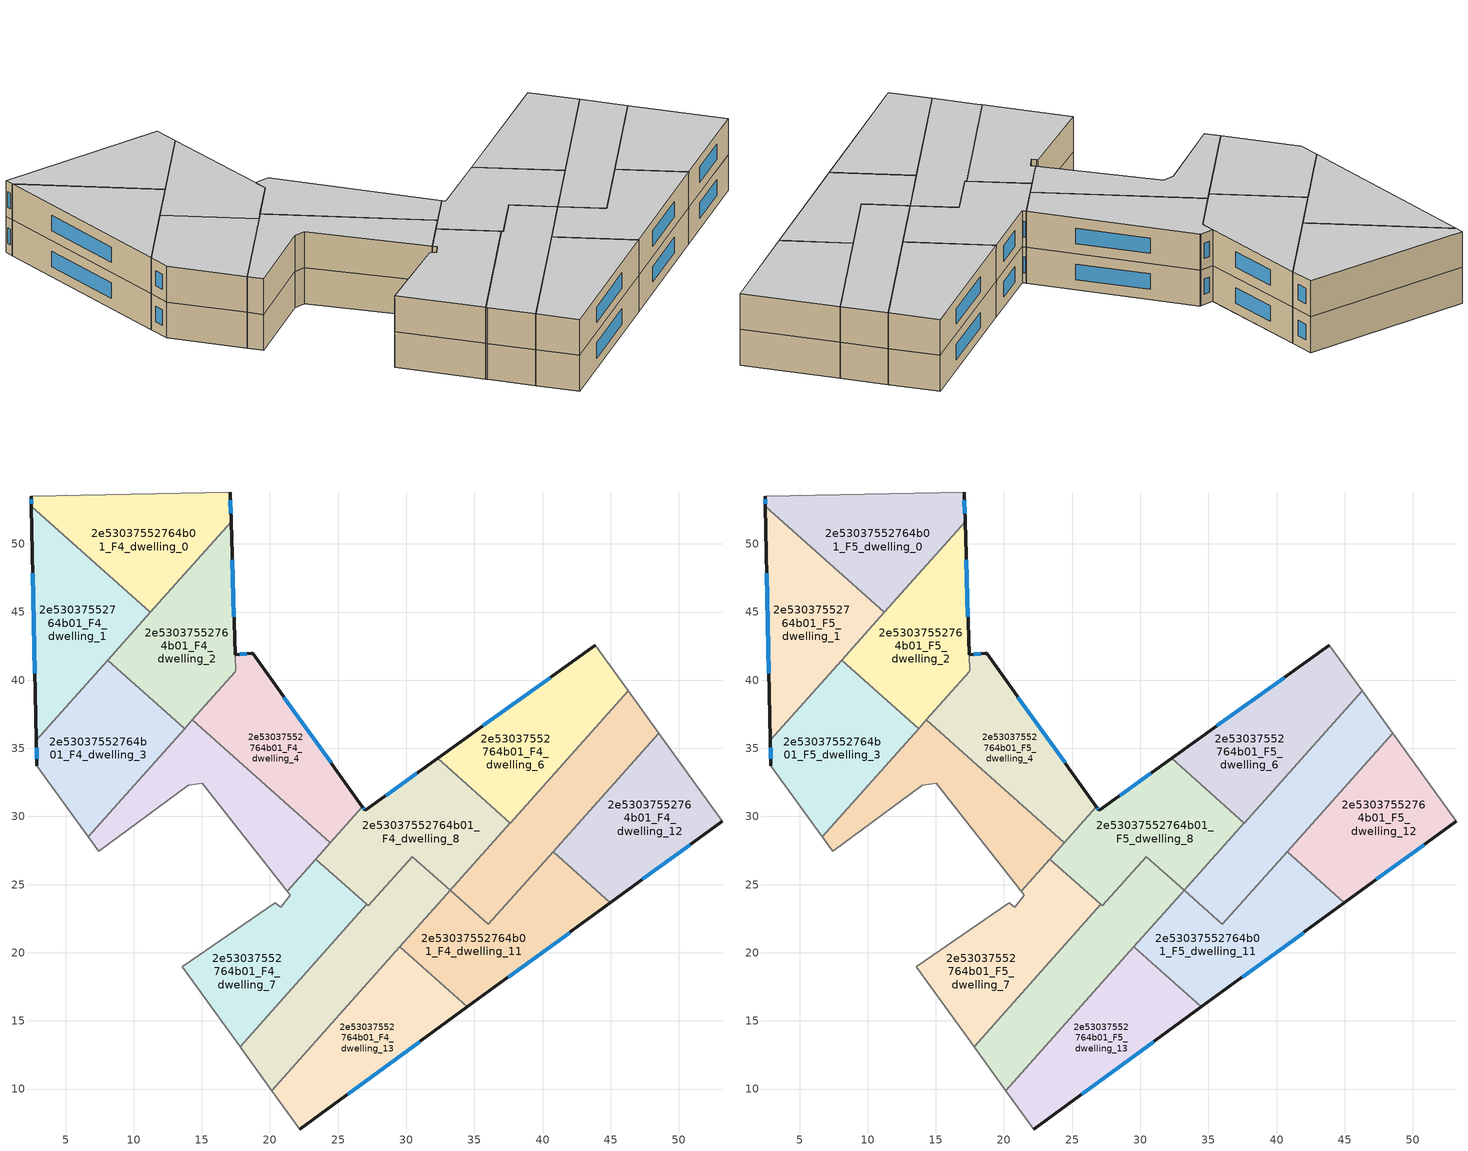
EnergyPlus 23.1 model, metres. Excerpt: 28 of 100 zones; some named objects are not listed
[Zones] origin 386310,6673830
2e53037552764b01_F4_dwelling_0
 floor to 2e53037552764b01_F3_dwelling_0 (EU_floor_Construction): 17.08,53.81 17.14,51.63 11.22,44.98 2.49,52.75 2.48,53.5 z12
 wall outside (EU_wall_Construction): 2.48,53.5 2.49,52.75 / 17.14,51.63 17.08,53.81 z12:15
 wall to 2e53037552764b01_F4_dwelling_1 (EU_wall_Construction): 2.49,52.75 11.22,44.98 z12:15
 wall adiabatic (EU_wall_Construction): 17.08,53.81 2.48,53.5 z12:15
 wall to 2e53037552764b01_F4_dwelling_2 (EU_wall_Construction): 11.22,44.98 17.14,51.63 z12:15
 window (EU_Window_Construction): 2.48,53.28 2.49,52.96 / 17.13,52.26 17.1,53.19 z12.86:14.14
2e53037552764b01_F4_dwelling_1
 floor to 2e53037552764b01_F3_dwelling_1 (EU_floor_Construction): 11.22,44.98 2.86,35.6 2.49,52.75 z12
 wall outside (EU_wall_Construction): 2.49,52.75 2.86,35.6 z12:15
 wall to 2e53037552764b01_F4_dwelling_3 (EU_wall_Construction): 2.86,35.6 8.1,41.48 z12:15
 wall to 2e53037552764b01_F4_dwelling_2 (EU_wall_Construction): 8.09,41.48 11.22,44.98 z12:15
 window (EU_Window_Construction): 2.6,47.85 2.76,40.5 z12.86:14.14
2e53037552764b01_F4_dwelling_10
 floor to 2e53037552764b01_F3_dwelling_10 (EU_floor_Construction): 33.22,24.58 32.96,24.28 20.14,9.89 17.9,12.99 17.81,13.12 27.11,23.55 27.22,23.45 30.43,27.06 z12
 wall adiabatic (EU_wall_Construction): 17.81,13.12 17.9,12.99 20.14,9.89 z12:15
 wall to 2e53037552764b01_F4_dwelling_7 (EU_wall_Construction): 27.11,23.55 17.81,13.12 z12:15
 wall to 2e53037552764b01_F4_dwelling_13 (EU_wall_Construction): 20.14,9.89 29.54,20.44 z12:15
 wall to 2e53037552764b01_F4_dwelling_8 (EU_wall_Construction): 33.22,24.58 30.43,27.06 27.22,23.45 27.11,23.55 z12:15
 wall to 2e53037552764b01_F4_dwelling_11 (EU_wall_Construction): 29.54,20.44 32.96,24.28 33.22,24.57 z12:15
2e53037552764b01_F4_dwelling_11
 floor to 2e53037552764b01_F3_dwelling_11 (EU_floor_Construction): 44.98,23.67 34.49,16.03 29.54,20.44 33.22,24.57 36.02,22.08 40.77,27.42 z12
 wall outside (EU_wall_Construction): 34.49,16.03 44.98,23.67 z12:15
 wall to 2e53037552764b01_F4_dwelling_13 (EU_wall_Construction): 29.54,20.44 34.49,16.03 z12:15
 wall to 2e53037552764b01_F4_dwelling_12 (EU_wall_Construction): 44.98,23.67 40.77,27.42 z12:15
 wall to 2e53037552764b01_F4_dwelling_9 (EU_wall_Construction): 40.77,27.42 36.02,22.08 33.22,24.57 z12:15
 window (EU_Window_Construction): 37.49,18.21 41.99,21.49 z12.86:14.14
2e53037552764b01_F4_dwelling_12
 floor to 2e53037552764b01_F3_dwelling_12 (EU_floor_Construction): 48.52,36.12 53.19,29.65 44.98,23.67 40.77,27.42 z12
 wall outside (EU_wall_Construction): 44.98,23.67 53.19,29.65 z12:15
 wall adiabatic (EU_wall_Construction): 53.19,29.65 48.52,36.12 z12:15
 wall to 2e53037552764b01_F4_dwelling_9 (EU_wall_Construction): 48.52,36.12 40.77,27.42 z12:15
 window (EU_Window_Construction): 47.33,25.38 50.85,27.94 z12.86:14.14
2e53037552764b01_F4_dwelling_13
 floor to 2e53037552764b01_F3_dwelling_13 (EU_floor_Construction): 34.49,16.03 22.19,7.07 20.14,9.89 29.54,20.44 z12
 wall outside (EU_wall_Construction): 22.19,7.07 34.49,16.03 z12:15
 wall adiabatic (EU_wall_Construction): 20.14,9.89 22.19,7.07 z12:15
 window (EU_Window_Construction): 25.7,9.63 30.98,13.47 z12.86:14.14
2e53037552764b01_F4_dwelling_2
 floor to 2e53037552764b01_F3_dwelling_2 (EU_floor_Construction): 17.14,51.63 17.47,40.63 13.74,36.45 8.09,41.48 z12
 wall outside (EU_wall_Construction): 17.43,41.86 17.14,51.63 z12:15
 wall to 2e53037552764b01_F4_dwelling_3 (EU_wall_Construction): 8.09,41.48 13.74,36.45 z12:15
 wall to 2e53037552764b01_F4_dwelling_4 (EU_wall_Construction): 14.31,37.09 17.47,40.63 / 17.47,40.64 17.43,41.86 z12:15
 wall to 2e53037552764b01_F4_dwelling_5 (EU_wall_Construction): 13.74,36.45 14.31,37.09 z12:15
 window (EU_Window_Construction): 17.35,44.66 17.23,48.84 z12.86:14.14
2e53037552764b01_F4_dwelling_3
 floor to 2e53037552764b01_F3_dwelling_3 (EU_floor_Construction): 13.74,36.45 6.67,28.51 2.9,33.71 2.86,35.6 8.09,41.48 z12
 wall outside (EU_wall_Construction): 2.86,35.6 2.9,33.71 z12:15
 wall adiabatic (EU_wall_Construction): 2.9,33.71 6.67,28.51 z12:15
 wall to 2e53037552764b01_F4_dwelling_5 (EU_wall_Construction): 6.67,28.51 13.74,36.45 z12:15
 window (EU_Window_Construction): 2.87,35.06 2.89,34.25 z12.86:14.14
2e53037552764b01_F4_dwelling_4
 floor to 2e53037552764b01_F3_dwelling_4 (EU_floor_Construction): 18.72,41.98 26.79,30.71 24.43,28.07 14.31,37.09 17.47,40.64 17.43,41.87 18.66,41.97 z12
 wall outside (EU_wall_Construction): 26.79,30.71 18.72,41.98 18.66,41.97 17.43,41.87 z12:15
 wall to 2e53037552764b01_F4_dwelling_5 (EU_wall_Construction): 14.31,37.09 24.43,28.07 z12:15
 wall to 2e53037552764b01_F4_dwelling_8 (EU_wall_Construction): 24.43,28.07 26.79,30.71 z12:15
 window (EU_Window_Construction): 18.31,41.94 17.78,41.9 / 24.48,33.93 21.03,38.76 z12.86:14.14
2e53037552764b01_F4_dwelling_5
 floor to 2e53037552764b01_F3_dwelling_5 (EU_floor_Construction): 24.43,28.07 21.27,24.51 15.03,32.44 14.01,32.29 7.44,27.44 6.67,28.51 14.31,37.09 z12
 wall adiabatic (EU_wall_Construction): 6.67,28.51 7.44,27.44 14.01,32.29 15.03,32.44 21.27,24.51 z12:15
 wall to 2e53037552764b01_F4_dwelling_7 (EU_wall_Construction): 21.27,24.51 23.37,26.88 z12:15
 wall to 2e53037552764b01_F4_dwelling_8 (EU_wall_Construction): 23.37,26.88 24.43,28.07 z12:15
2e53037552764b01_F4_dwelling_6
 floor to 2e53037552764b01_F3_dwelling_6 (EU_floor_Construction): 43.86,42.57 46.27,39.23 37.63,29.52 32.3,34.27 z12
 wall outside (EU_wall_Construction): 43.86,42.57 32.3,34.27 z12:15
 wall adiabatic (EU_wall_Construction): 46.27,39.23 43.86,42.57 z12:15
 wall to 2e53037552764b01_F4_dwelling_8 (EU_wall_Construction): 32.3,34.27 37.63,29.52 z12:15
 wall to 2e53037552764b01_F4_dwelling_9 (EU_wall_Construction): 37.63,29.52 46.27,39.23 z12:15
 window (EU_Window_Construction): 40.56,40.2 35.6,36.64 z12.86:14.14
2e53037552764b01_F4_dwelling_7
 floor to 2e53037552764b01_F3_dwelling_7 (EU_floor_Construction): 27.11,23.55 17.81,13.12 13.56,18.98 20.37,23.68 20.46,23.61 20.79,23.34 21.5,24.22 21.27,24.51 23.37,26.88 z12
 wall adiabatic (EU_wall_Construction): 21.27,24.51 21.5,24.22 20.79,23.34 20.46,23.61 20.37,23.68 13.56,18.98 17.81,13.12 z12:15
 wall to 2e53037552764b01_F4_dwelling_8 (EU_wall_Construction): 27.11,23.55 23.37,26.88 z12:15
2e53037552764b01_F4_dwelling_8
 floor to 2e53037552764b01_F3_dwelling_8 (EU_floor_Construction): 37.63,29.52 33.22,24.57 30.43,27.06 27.22,23.45 23.37,26.88 26.79,30.71 26.97,30.45 32.3,34.27 z12
 wall outside (EU_wall_Construction): 32.3,34.27 26.97,30.45 26.79,30.71 z12:15
 wall to 2e53037552764b01_F4_dwelling_9 (EU_wall_Construction): 33.22,24.57 33.49,24.87 37.63,29.52 z12:15
 window (EU_Window_Construction): 26.92,30.52 26.84,30.63 / 30.78,33.18 28.5,31.54 z12.86:14.14
2e53037552764b01_F4_dwelling_9
 floor to 2e53037552764b01_F3_dwelling_9 (EU_floor_Construction): 46.27,39.23 48.52,36.12 36.02,22.08 33.22,24.57 33.49,24.87 z12
 wall adiabatic (EU_wall_Construction): 48.52,36.12 46.27,39.23 z12:15
2e53037552764b01_F5_dwelling_0
 floor to 2e53037552764b01_F4_dwelling_0 (EU_floor_Construction): 17.08,53.81 17.14,51.63 11.22,44.98 2.49,52.75 2.48,53.5 z15
 wall outside (EU_wall_Construction): 2.48,53.5 2.49,52.75 / 17.14,51.63 17.08,53.81 z15:18
 wall to 2e53037552764b01_F5_dwelling_1 (EU_wall_Construction): 2.49,52.75 11.22,44.98 z15:18
 wall adiabatic (EU_wall_Construction): 17.08,53.81 2.48,53.5 z15:18
 wall to 2e53037552764b01_F5_dwelling_2 (EU_wall_Construction): 11.22,44.98 17.14,51.63 z15:18
 window (EU_Window_Construction): 2.48,53.28 2.49,52.96 / 17.13,52.26 17.1,53.19 z15.86:17.14
 ceiling to 2e53037552764b01_F6_dwelling_0 (EU_floor_Construction): 11.22,44.98 17.14,51.63 17.08,53.81 2.48,53.5 2.49,52.75 z18
2e53037552764b01_F5_dwelling_1
 floor to 2e53037552764b01_F4_dwelling_1 (EU_floor_Construction): 11.22,44.98 2.86,35.6 2.49,52.75 z15
 wall outside (EU_wall_Construction): 2.49,52.75 2.86,35.6 z15:18
 wall to 2e53037552764b01_F5_dwelling_3 (EU_wall_Construction): 2.86,35.6 8.1,41.48 z15:18
 wall to 2e53037552764b01_F5_dwelling_2 (EU_wall_Construction): 8.09,41.48 11.22,44.98 z15:18
 window (EU_Window_Construction): 2.6,47.85 2.76,40.5 z15.86:17.14
 ceiling to 2e53037552764b01_F6_dwelling_1 (EU_floor_Construction): 2.86,35.6 11.22,44.98 2.49,52.75 z18
2e53037552764b01_F5_dwelling_10
 floor to 2e53037552764b01_F4_dwelling_10 (EU_floor_Construction): 33.22,24.58 32.96,24.28 20.14,9.89 17.9,12.99 17.81,13.12 27.11,23.55 27.22,23.45 30.43,27.06 z15
 wall adiabatic (EU_wall_Construction): 17.81,13.12 17.9,12.99 20.14,9.89 z15:18
 wall to 2e53037552764b01_F5_dwelling_7 (EU_wall_Construction): 27.11,23.55 17.81,13.12 z15:18
 wall to 2e53037552764b01_F5_dwelling_13 (EU_wall_Construction): 20.14,9.89 29.54,20.44 z15:18
 wall to 2e53037552764b01_F5_dwelling_8 (EU_wall_Construction): 33.22,24.58 30.43,27.06 27.22,23.45 27.11,23.55 z15:18
 wall to 2e53037552764b01_F5_dwelling_11 (EU_wall_Construction): 29.54,20.44 32.96,24.28 33.22,24.57 z15:18
 ceiling to 2e53037552764b01_F6_dwelling_10 (EU_floor_Construction): 20.14,9.89 32.96,24.28 33.22,24.58 30.43,27.06 27.22,23.45 27.11,23.55 17.81,13.12 17.9,12.99 z18
2e53037552764b01_F5_dwelling_11
 floor to 2e53037552764b01_F4_dwelling_11 (EU_floor_Construction): 44.98,23.67 34.49,16.03 29.54,20.44 33.22,24.57 36.02,22.08 40.77,27.42 z15
 wall outside (EU_wall_Construction): 34.49,16.03 44.98,23.67 z15:18
 wall to 2e53037552764b01_F5_dwelling_13 (EU_wall_Construction): 29.54,20.44 34.49,16.03 z15:18
 wall to 2e53037552764b01_F5_dwelling_12 (EU_wall_Construction): 44.98,23.67 40.77,27.42 z15:18
 wall to 2e53037552764b01_F5_dwelling_9 (EU_wall_Construction): 40.77,27.42 36.02,22.08 33.22,24.57 z15:18
 window (EU_Window_Construction): 37.49,18.21 41.99,21.49 z15.86:17.14
 ceiling to 2e53037552764b01_F6_dwelling_11 (EU_floor_Construction): 44.98,23.67 40.77,27.42 36.02,22.08 33.22,24.57 29.54,20.44 34.49,16.03 z18
2e53037552764b01_F5_dwelling_12
 floor to 2e53037552764b01_F4_dwelling_12 (EU_floor_Construction): 48.52,36.12 53.19,29.65 44.98,23.67 40.77,27.42 z15
 wall outside (EU_wall_Construction): 44.98,23.67 53.19,29.65 z15:18
 wall adiabatic (EU_wall_Construction): 53.19,29.65 48.52,36.12 z15:18
 wall to 2e53037552764b01_F5_dwelling_9 (EU_wall_Construction): 48.52,36.12 40.77,27.42 z15:18
 window (EU_Window_Construction): 47.33,25.38 50.85,27.94 z15.86:17.14
 ceiling to 2e53037552764b01_F6_dwelling_12 (EU_floor_Construction): 53.19,29.65 48.52,36.12 40.77,27.42 44.98,23.67 z18
2e53037552764b01_F5_dwelling_13
 floor to 2e53037552764b01_F4_dwelling_13 (EU_floor_Construction): 34.49,16.03 22.19,7.07 20.14,9.89 29.54,20.44 z15
 wall outside (EU_wall_Construction): 22.19,7.07 34.49,16.03 z15:18
 wall adiabatic (EU_wall_Construction): 20.14,9.89 22.19,7.07 z15:18
 window (EU_Window_Construction): 25.7,9.63 30.98,13.47 z15.86:17.14
 ceiling to 2e53037552764b01_F6_dwelling_13 (EU_floor_Construction): 34.49,16.03 29.54,20.44 20.14,9.89 22.19,7.07 z18
2e53037552764b01_F5_dwelling_2
 floor to 2e53037552764b01_F4_dwelling_2 (EU_floor_Construction): 17.14,51.63 17.47,40.63 13.74,36.45 8.09,41.48 z15
 wall outside (EU_wall_Construction): 17.43,41.86 17.14,51.63 z15:18
 wall to 2e53037552764b01_F5_dwelling_3 (EU_wall_Construction): 8.09,41.48 13.74,36.45 z15:18
 wall to 2e53037552764b01_F5_dwelling_4 (EU_wall_Construction): 14.31,37.09 17.47,40.63 / 17.47,40.64 17.43,41.86 z15:18
 wall to 2e53037552764b01_F5_dwelling_5 (EU_wall_Construction): 13.74,36.45 14.31,37.09 z15:18
 window (EU_Window_Construction): 17.35,44.66 17.23,48.84 z15.86:17.14
 ceiling to 2e53037552764b01_F6_dwelling_2 (EU_floor_Construction): 13.74,36.45 17.47,40.63 17.14,51.63 8.09,41.48 z18
2e53037552764b01_F5_dwelling_3
 floor to 2e53037552764b01_F4_dwelling_3 (EU_floor_Construction): 13.74,36.45 6.67,28.51 2.9,33.71 2.86,35.6 8.09,41.48 z15
 wall outside (EU_wall_Construction): 2.86,35.6 2.9,33.71 z15:18
 wall adiabatic (EU_wall_Construction): 2.9,33.71 6.67,28.51 z15:18
 wall to 2e53037552764b01_F5_dwelling_5 (EU_wall_Construction): 6.67,28.51 13.74,36.45 z15:18
 window (EU_Window_Construction): 2.87,35.06 2.89,34.25 z15.86:17.14
 ceiling to 2e53037552764b01_F6_dwelling_3 (EU_floor_Construction): 6.67,28.51 13.74,36.45 8.09,41.48 2.86,35.6 2.9,33.71 z18
2e53037552764b01_F5_dwelling_4
 floor to 2e53037552764b01_F4_dwelling_4 (EU_floor_Construction): 18.72,41.98 26.79,30.71 24.43,28.07 14.31,37.09 17.47,40.64 17.43,41.87 18.66,41.97 z15
 wall outside (EU_wall_Construction): 26.79,30.71 18.72,41.98 18.66,41.97 17.43,41.87 z15:18
 wall to 2e53037552764b01_F5_dwelling_5 (EU_wall_Construction): 14.31,37.09 24.43,28.07 z15:18
 wall to 2e53037552764b01_F5_dwelling_8 (EU_wall_Construction): 24.43,28.07 26.79,30.71 z15:18
 window (EU_Window_Construction): 18.31,41.94 17.78,41.9 / 24.48,33.93 21.03,38.76 z15.86:17.14
 ceiling to 2e53037552764b01_F6_dwelling_4 (EU_floor_Construction): 24.43,28.07 26.79,30.71 18.72,41.98 18.66,41.97 17.43,41.87 17.47,40.64 14.31,37.09 z18
2e53037552764b01_F5_dwelling_5
 floor to 2e53037552764b01_F4_dwelling_5 (EU_floor_Construction): 24.43,28.07 21.27,24.51 15.03,32.44 14.01,32.29 7.44,27.44 6.67,28.51 14.31,37.09 z15
 wall adiabatic (EU_wall_Construction): 6.67,28.51 7.44,27.44 14.01,32.29 15.03,32.44 21.27,24.51 z15:18
 wall to 2e53037552764b01_F5_dwelling_7 (EU_wall_Construction): 21.27,24.51 23.37,26.88 z15:18
 wall to 2e53037552764b01_F5_dwelling_8 (EU_wall_Construction): 23.37,26.88 24.43,28.07 z15:18
 ceiling to 2e53037552764b01_F6_dwelling_5 (EU_floor_Construction): 21.27,24.51 24.43,28.07 14.31,37.09 6.67,28.51 7.44,27.44 14.01,32.29 15.03,32.44 z18
2e53037552764b01_F5_dwelling_6
 floor to 2e53037552764b01_F4_dwelling_6 (EU_floor_Construction): 43.86,42.57 46.27,39.23 37.63,29.52 32.3,34.27 z15
 wall outside (EU_wall_Construction): 43.86,42.57 32.3,34.27 z15:18
 wall adiabatic (EU_wall_Construction): 46.27,39.23 43.86,42.57 z15:18
 wall to 2e53037552764b01_F5_dwelling_8 (EU_wall_Construction): 32.3,34.27 37.63,29.52 z15:18
 wall to 2e53037552764b01_F5_dwelling_9 (EU_wall_Construction): 37.63,29.52 46.27,39.23 z15:18
 window (EU_Window_Construction): 40.56,40.2 35.6,36.64 z15.86:17.14
 ceiling to 2e53037552764b01_F6_dwelling_6 (EU_floor_Construction): 37.63,29.52 46.27,39.23 43.86,42.57 32.3,34.27 z18
2e53037552764b01_F5_dwelling_7
 floor to 2e53037552764b01_F4_dwelling_7 (EU_floor_Construction): 27.11,23.55 17.81,13.12 13.56,18.98 20.37,23.68 20.46,23.61 20.79,23.34 21.5,24.22 21.27,24.51 23.37,26.88 z15
 wall adiabatic (EU_wall_Construction): 21.27,24.51 21.5,24.22 20.79,23.34 20.46,23.61 20.37,23.68 13.56,18.98 17.81,13.12 z15:18
 wall to 2e53037552764b01_F5_dwelling_8 (EU_wall_Construction): 27.11,23.55 23.37,26.88 z15:18
 ceiling to 2e53037552764b01_F6_dwelling_7 (EU_floor_Construction): 17.81,13.12 27.11,23.55 23.37,26.88 21.27,24.51 21.5,24.22 20.79,23.34 20.46,23.61 20.37,23.68 13.56,18.98 z18
2e53037552764b01_F5_dwelling_8
 floor to 2e53037552764b01_F4_dwelling_8 (EU_floor_Construction): 37.63,29.52 33.22,24.57 30.43,27.06 27.22,23.45 23.37,26.88 26.79,30.71 26.97,30.45 32.3,34.27 z15
 wall outside (EU_wall_Construction): 32.3,34.27 26.97,30.45 26.79,30.71 z15:18
 wall to 2e53037552764b01_F5_dwelling_9 (EU_wall_Construction): 33.22,24.57 33.49,24.87 37.63,29.52 z15:18
 window (EU_Window_Construction): 26.92,30.52 26.84,30.63 / 30.78,33.18 28.5,31.54 z15.86:17.14
 ceiling to 2e53037552764b01_F6_dwelling_8 (EU_floor_Construction): 33.22,24.57 37.63,29.52 32.3,34.27 26.97,30.45 26.79,30.71 23.37,26.88 27.22,23.45 30.43,27.06 z18
2e53037552764b01_F5_dwelling_9
 floor to 2e53037552764b01_F4_dwelling_9 (EU_floor_Construction): 46.27,39.23 48.52,36.12 36.02,22.08 33.22,24.57 33.49,24.87 z15
 wall adiabatic (EU_wall_Construction): 48.52,36.12 46.27,39.23 z15:18
 ceiling to 2e53037552764b01_F6_dwelling_9 (EU_floor_Construction): 36.02,22.08 48.52,36.12 46.27,39.23 33.49,24.87 33.22,24.57 z18
[Building]
EU S2 Campaign: North Axis=0; Terrain=City; Solar Distribution=FullExterior
[Site:Location]
Helsinki-Vantaa.AP: Latitude=60.317; Longitude=24.963; Time Zone=2; Elevation=54.6
[SizingPeriod:WeatherFileDays]
AnnualSizingPeriod: Begin Month=1; Begin Day of Month=1; End Month=12; End Day of Month=31; Day of Week for Start Day=Monday; Use Weather File Daylight Saving Period=No; Use Weather File Rain and Snow Indicators=No
[MATERIAL]
EU_InternalMass_Material: Roughness=MediumRough; Thickness=0.1; Conductivity=1; Density=1800; Specific Heat=900; Thermal Absorptance=0.9; Solar Absorptance=0.7; Visible Absorptance=0.7
[MATERIAL:NOMASS] Roughness=MediumRough; Thermal Absorptance=0.9; Solar Absorptance=0.7; Visible Absorptance=0.7
Name | Thermal Resistance
EU_wall_NoMass | 1.10183
EU_floor_NoMass | 1.70606
[WINDOWMATERIAL:SIMPLEGLAZINGSYSTEM]
EU_Window_SimpleGlazing: UFactor=3.11035; Solar Heat Gain Coefficient=0.8; Visible Transmittance=0.8
[CONSTRUCTION]
EU_wall_Construction: EU_wall_NoMass
EU_floor_Construction: EU_floor_NoMass
EU_Window_Construction: EU_Window_SimpleGlazing
EU_InternalMass_Construction: EU_InternalMass_Material
[ZONE] Type=1; Multiplier=1; Ceiling Height=autocalculate; Floor Area=autocalculate; Part of Total Floor Area=Yes
Name | Volume
2e53037552764b01_F4_dwelling_0; 2e53037552764b01_F5_dwelling_0 | 220.154
2e53037552764b01_F4_dwelling_1; 2e53037552764b01_F5_dwelling_1 | 220.11
2e53037552764b01_F4_dwelling_10; 2e53037552764b01_F5_dwelling_10 | 221.969
2e53037552764b01_F4_dwelling_11; 2e53037552764b01_F5_dwelling_11 | 224.539
2e53037552764b01_F4_dwelling_12; 2e53037552764b01_F5_dwelling_12 | 220.139
2e53037552764b01_F4_dwelling_13; 2e53037552764b01_F5_dwelling_13 | 220.109
2e53037552764b01_F4_dwelling_2; 2e53037552764b01_F5_dwelling_2 | 217.802
2e53037552764b01_F4_dwelling_3; 2e53037552764b01_F5_dwelling_3 | 220.121
2e53037552764b01_F4_dwelling_4; 2e53037552764b01_F5_dwelling_4 | 208.475
2e53037552764b01_F4_dwelling_5; 2e53037552764b01_F5_dwelling_5 | 206.227
2e53037552764b01_F4_dwelling_6; 2e53037552764b01_F5_dwelling_6 | 227.085
2e53037552764b01_F4_dwelling_7; 2e53037552764b01_F5_dwelling_7 | 227.75
2e53037552764b01_F4_dwelling_8; 2e53037552764b01_F5_dwelling_8 | 231.515
2e53037552764b01_F4_dwelling_9; 2e53037552764b01_F5_dwelling_9 | 215.729
[INTERNALMASS] Construction=EU_InternalMass_Construction
Name | Zone or ZoneList | Surface Area
2e53037552764b01_F4_dwelling_0_EU_InternalMass | 2e53037552764b01_F4_dwelling_0 | 73.3747
2e53037552764b01_F4_dwelling_1_EU_InternalMass | 2e53037552764b01_F4_dwelling_1 | 73.3658
2e53037552764b01_F4_dwelling_2_EU_InternalMass | 2e53037552764b01_F4_dwelling_2 | 72.6203
2e53037552764b01_F4_dwelling_3_EU_InternalMass | 2e53037552764b01_F4_dwelling_3 | 73.3741
2e53037552764b01_F4_dwelling_4_EU_InternalMass | 2e53037552764b01_F4_dwelling_4 | 69.4917
2e53037552764b01_F4_dwelling_5_EU_InternalMass | 2e53037552764b01_F4_dwelling_5 | 68.7464
2e53037552764b01_F4_dwelling_6_EU_InternalMass | 2e53037552764b01_F4_dwelling_6 | 75.6919
2e53037552764b01_F4_dwelling_7_EU_InternalMass | 2e53037552764b01_F4_dwelling_7 | 75.9252
2e53037552764b01_F4_dwelling_8_EU_InternalMass | 2e53037552764b01_F4_dwelling_8 | 77.1704
2e53037552764b01_F4_dwelling_9_EU_InternalMass | 2e53037552764b01_F4_dwelling_9 | 71.9095
2e53037552764b01_F4_dwelling_10_EU_InternalMass | 2e53037552764b01_F4_dwelling_10 | 73.9889
2e53037552764b01_F4_dwelling_11_EU_InternalMass | 2e53037552764b01_F4_dwelling_11 | 74.8443
2e53037552764b01_F4_dwelling_12_EU_InternalMass | 2e53037552764b01_F4_dwelling_12 | 73.3803
2e53037552764b01_F4_dwelling_13_EU_InternalMass | 2e53037552764b01_F4_dwelling_13 | 73.3768
2e53037552764b01_F5_dwelling_0_EU_InternalMass | 2e53037552764b01_F5_dwelling_0 | 73.3747
2e53037552764b01_F5_dwelling_1_EU_InternalMass | 2e53037552764b01_F5_dwelling_1 | 73.3658
2e53037552764b01_F5_dwelling_2_EU_InternalMass | 2e53037552764b01_F5_dwelling_2 | 72.6203
2e53037552764b01_F5_dwelling_3_EU_InternalMass | 2e53037552764b01_F5_dwelling_3 | 73.3741
2e53037552764b01_F5_dwelling_4_EU_InternalMass | 2e53037552764b01_F5_dwelling_4 | 69.4917
2e53037552764b01_F5_dwelling_5_EU_InternalMass | 2e53037552764b01_F5_dwelling_5 | 68.7464
2e53037552764b01_F5_dwelling_6_EU_InternalMass | 2e53037552764b01_F5_dwelling_6 | 75.6919
2e53037552764b01_F5_dwelling_7_EU_InternalMass | 2e53037552764b01_F5_dwelling_7 | 75.9252
2e53037552764b01_F5_dwelling_8_EU_InternalMass | 2e53037552764b01_F5_dwelling_8 | 77.1704
2e53037552764b01_F5_dwelling_9_EU_InternalMass | 2e53037552764b01_F5_dwelling_9 | 71.9095
2e53037552764b01_F5_dwelling_10_EU_InternalMass | 2e53037552764b01_F5_dwelling_10 | 73.9889
2e53037552764b01_F5_dwelling_11_EU_InternalMass | 2e53037552764b01_F5_dwelling_11 | 74.8443
2e53037552764b01_F5_dwelling_12_EU_InternalMass | 2e53037552764b01_F5_dwelling_12 | 73.3803
2e53037552764b01_F5_dwelling_13_EU_InternalMass | 2e53037552764b01_F5_dwelling_13 | 73.3768
[OTHEREQUIPMENT] Fuel Type=Electricity; Design Level Calculation Method=Watts/Area; Power per Zone Floor Area=1; Fraction Latent=0; Fraction Radiant=0; Fraction Lost=0; Carbon Dioxide Generation Rate=0; EndUse Subcategory=EU_Step8_InternalGains
Name | Zone or ZoneList or Space or SpaceList | Schedule
EU_Step8_InternalGain_2e53037552764b01_F4_dwelling_0_f000 | 2e53037552764b01_F4_dwelling_0 | EU_Step8_GainSchedule_2e53037552764b01_F4_dwelling_0_f000
EU_Step8_InternalGain_2e53037552764b01_F4_dwelling_1_f000 | 2e53037552764b01_F4_dwelling_1 | EU_Step8_GainSchedule_2e53037552764b01_F4_dwelling_1_f000
EU_Step8_InternalGain_2e53037552764b01_F4_dwelling_2_f000 | 2e53037552764b01_F4_dwelling_2 | EU_Step8_GainSchedule_2e53037552764b01_F4_dwelling_2_f000
EU_Step8_InternalGain_2e53037552764b01_F4_dwelling_3_f000 | 2e53037552764b01_F4_dwelling_3 | EU_Step8_GainSchedule_2e53037552764b01_F4_dwelling_3_f000
EU_Step8_InternalGain_2e53037552764b01_F4_dwelling_4_f000 | 2e53037552764b01_F4_dwelling_4 | EU_Step8_GainSchedule_2e53037552764b01_F4_dwelling_4_f000
EU_Step8_InternalGain_2e53037552764b01_F4_dwelling_5_f000 | 2e53037552764b01_F4_dwelling_5 | EU_Step8_GainSchedule_2e53037552764b01_F4_dwelling_5_f000
EU_Step8_InternalGain_2e53037552764b01_F4_dwelling_6_f000 | 2e53037552764b01_F4_dwelling_6 | EU_Step8_GainSchedule_2e53037552764b01_F4_dwelling_6_f000
EU_Step8_InternalGain_2e53037552764b01_F4_dwelling_7_f000 | 2e53037552764b01_F4_dwelling_7 | EU_Step8_GainSchedule_2e53037552764b01_F4_dwelling_7_f000
EU_Step8_InternalGain_2e53037552764b01_F4_dwelling_8_f000 | 2e53037552764b01_F4_dwelling_8 | EU_Step8_GainSchedule_2e53037552764b01_F4_dwelling_8_f000
EU_Step8_InternalGain_2e53037552764b01_F4_dwelling_9_f000 | 2e53037552764b01_F4_dwelling_9 | EU_Step8_GainSchedule_2e53037552764b01_F4_dwelling_9_f000
EU_Step8_InternalGain_2e53037552764b01_F4_dwelling_10_f000 | 2e53037552764b01_F4_dwelling_10 | EU_Step8_GainSchedule_2e53037552764b01_F4_dwelling_10_f000
EU_Step8_InternalGain_2e53037552764b01_F4_dwelling_11_f000 | 2e53037552764b01_F4_dwelling_11 | EU_Step8_GainSchedule_2e53037552764b01_F4_dwelling_11_f000
EU_Step8_InternalGain_2e53037552764b01_F4_dwelling_12_f000 | 2e53037552764b01_F4_dwelling_12 | EU_Step8_GainSchedule_2e53037552764b01_F4_dwelling_12_f000
EU_Step8_InternalGain_2e53037552764b01_F4_dwelling_13_f000 | 2e53037552764b01_F4_dwelling_13 | EU_Step8_GainSchedule_2e53037552764b01_F4_dwelling_13_f000
EU_Step8_InternalGain_2e53037552764b01_F5_dwelling_0_f000 | 2e53037552764b01_F5_dwelling_0 | EU_Step8_GainSchedule_2e53037552764b01_F5_dwelling_0_f000
EU_Step8_InternalGain_2e53037552764b01_F5_dwelling_1_f000 | 2e53037552764b01_F5_dwelling_1 | EU_Step8_GainSchedule_2e53037552764b01_F5_dwelling_1_f000
EU_Step8_InternalGain_2e53037552764b01_F5_dwelling_2_f000 | 2e53037552764b01_F5_dwelling_2 | EU_Step8_GainSchedule_2e53037552764b01_F5_dwelling_2_f000
EU_Step8_InternalGain_2e53037552764b01_F5_dwelling_3_f000 | 2e53037552764b01_F5_dwelling_3 | EU_Step8_GainSchedule_2e53037552764b01_F5_dwelling_3_f000
EU_Step8_InternalGain_2e53037552764b01_F5_dwelling_4_f000 | 2e53037552764b01_F5_dwelling_4 | EU_Step8_GainSchedule_2e53037552764b01_F5_dwelling_4_f000
EU_Step8_InternalGain_2e53037552764b01_F5_dwelling_5_f000 | 2e53037552764b01_F5_dwelling_5 | EU_Step8_GainSchedule_2e53037552764b01_F5_dwelling_5_f000
EU_Step8_InternalGain_2e53037552764b01_F5_dwelling_6_f000 | 2e53037552764b01_F5_dwelling_6 | EU_Step8_GainSchedule_2e53037552764b01_F5_dwelling_6_f000
EU_Step8_InternalGain_2e53037552764b01_F5_dwelling_7_f000 | 2e53037552764b01_F5_dwelling_7 | EU_Step8_GainSchedule_2e53037552764b01_F5_dwelling_7_f000
EU_Step8_InternalGain_2e53037552764b01_F5_dwelling_8_f000 | 2e53037552764b01_F5_dwelling_8 | EU_Step8_GainSchedule_2e53037552764b01_F5_dwelling_8_f000
EU_Step8_InternalGain_2e53037552764b01_F5_dwelling_9_f000 | 2e53037552764b01_F5_dwelling_9 | EU_Step8_GainSchedule_2e53037552764b01_F5_dwelling_9_f000
EU_Step8_InternalGain_2e53037552764b01_F5_dwelling_10_f000 | 2e53037552764b01_F5_dwelling_10 | EU_Step8_GainSchedule_2e53037552764b01_F5_dwelling_10_f000
EU_Step8_InternalGain_2e53037552764b01_F5_dwelling_11_f000 | 2e53037552764b01_F5_dwelling_11 | EU_Step8_GainSchedule_2e53037552764b01_F5_dwelling_11_f000
EU_Step8_InternalGain_2e53037552764b01_F5_dwelling_12_f000 | 2e53037552764b01_F5_dwelling_12 | EU_Step8_GainSchedule_2e53037552764b01_F5_dwelling_12_f000
EU_Step8_InternalGain_2e53037552764b01_F5_dwelling_13_f000 | 2e53037552764b01_F5_dwelling_13 | EU_Step8_GainSchedule_2e53037552764b01_F5_dwelling_13_f000
[ZONEVENTILATION:DESIGNFLOWRATE] Schedule=EU_AlwaysOn; Design Flow Rate Calculation Method=AirChanges/Hour; Air Changes per Hour=0.756316; Ventilation Type=Natural; Fan Pressure Rise=0; Fan Total Efficiency=1; Constant Term Coefficient=1; Temperature Term Coefficient=0; Velocity Term Coefficient=0; Velocity Squared Term Coefficient=0; Minimum Indoor Temperature=-100; Maximum Indoor Temperature=100; Delta Temperature=-100; Minimum Outdoor Temperature=-100; Maximum Outdoor Temperature=100; Maximum Wind Speed=40
Name | Zone or ZoneList or Space or SpaceList
EU_ConstantAir_2e53037552764b01_F4_dwelling_0 | 2e53037552764b01_F4_dwelling_0
EU_ConstantAir_2e53037552764b01_F4_dwelling_1 | 2e53037552764b01_F4_dwelling_1
EU_ConstantAir_2e53037552764b01_F4_dwelling_2 | 2e53037552764b01_F4_dwelling_2
EU_ConstantAir_2e53037552764b01_F4_dwelling_3 | 2e53037552764b01_F4_dwelling_3
EU_ConstantAir_2e53037552764b01_F4_dwelling_4 | 2e53037552764b01_F4_dwelling_4
EU_ConstantAir_2e53037552764b01_F4_dwelling_5 | 2e53037552764b01_F4_dwelling_5
EU_ConstantAir_2e53037552764b01_F4_dwelling_6 | 2e53037552764b01_F4_dwelling_6
EU_ConstantAir_2e53037552764b01_F4_dwelling_7 | 2e53037552764b01_F4_dwelling_7
EU_ConstantAir_2e53037552764b01_F4_dwelling_8 | 2e53037552764b01_F4_dwelling_8
EU_ConstantAir_2e53037552764b01_F4_dwelling_9 | 2e53037552764b01_F4_dwelling_9
EU_ConstantAir_2e53037552764b01_F4_dwelling_10 | 2e53037552764b01_F4_dwelling_10
EU_ConstantAir_2e53037552764b01_F4_dwelling_11 | 2e53037552764b01_F4_dwelling_11
EU_ConstantAir_2e53037552764b01_F4_dwelling_12 | 2e53037552764b01_F4_dwelling_12
EU_ConstantAir_2e53037552764b01_F4_dwelling_13 | 2e53037552764b01_F4_dwelling_13
EU_ConstantAir_2e53037552764b01_F5_dwelling_0 | 2e53037552764b01_F5_dwelling_0
EU_ConstantAir_2e53037552764b01_F5_dwelling_1 | 2e53037552764b01_F5_dwelling_1
EU_ConstantAir_2e53037552764b01_F5_dwelling_2 | 2e53037552764b01_F5_dwelling_2
EU_ConstantAir_2e53037552764b01_F5_dwelling_3 | 2e53037552764b01_F5_dwelling_3
EU_ConstantAir_2e53037552764b01_F5_dwelling_4 | 2e53037552764b01_F5_dwelling_4
EU_ConstantAir_2e53037552764b01_F5_dwelling_5 | 2e53037552764b01_F5_dwelling_5
EU_ConstantAir_2e53037552764b01_F5_dwelling_6 | 2e53037552764b01_F5_dwelling_6
EU_ConstantAir_2e53037552764b01_F5_dwelling_7 | 2e53037552764b01_F5_dwelling_7
EU_ConstantAir_2e53037552764b01_F5_dwelling_8 | 2e53037552764b01_F5_dwelling_8
EU_ConstantAir_2e53037552764b01_F5_dwelling_9 | 2e53037552764b01_F5_dwelling_9
EU_ConstantAir_2e53037552764b01_F5_dwelling_10 | 2e53037552764b01_F5_dwelling_10
EU_ConstantAir_2e53037552764b01_F5_dwelling_11 | 2e53037552764b01_F5_dwelling_11
EU_ConstantAir_2e53037552764b01_F5_dwelling_12 | 2e53037552764b01_F5_dwelling_12
EU_ConstantAir_2e53037552764b01_F5_dwelling_13 | 2e53037552764b01_F5_dwelling_13
[HVACTEMPLATE:ZONE:IDEALLOADSAIRSYSTEM] System Availability Schedule=EU_AlwaysOn; Maximum Heating Supply Air Temperature=50; Minimum Cooling Supply Air Temperature=13; Maximum Heating Supply Air Humidity Ratio=0.0156; Minimum Cooling Supply Air Humidity Ratio=0.0077; Heating Limit=NoLimit; Cooling Limit=NoLimit; Heating Availability Schedule=EU_AlwaysOn; Cooling Availability Schedule=EU_CoolingOff; Dehumidification Control Type=ConstantSensibleHeatRatio; Cooling Sensible Heat Ratio=0.7; Dehumidification Setpoint=60; Humidification Control Type=None; Humidification Setpoint=30; Outdoor Air Method=None; Outdoor Air Flow Rate per Person=0.00944; Outdoor Air Flow Rate per Zone Floor Area=0; Outdoor Air Flow Rate per Zone=0; Demand Controlled Ventilation Type=None; Outdoor Air Economizer Type=NoEconomizer; Heat Recovery Type=None; Sensible Heat Recovery Effectiveness=0.7; Latent Heat Recovery Effectiveness=0.65
Name | Template Thermostat
2e53037552764b01_F4_dwelling_0 | EU_HeatOnly_2e53037552764b01_F4_dwelling_0
2e53037552764b01_F4_dwelling_1 | EU_HeatOnly_2e53037552764b01_F4_dwelling_1
2e53037552764b01_F4_dwelling_2 | EU_HeatOnly_2e53037552764b01_F4_dwelling_2
2e53037552764b01_F4_dwelling_3 | EU_HeatOnly_2e53037552764b01_F4_dwelling_3
2e53037552764b01_F4_dwelling_4 | EU_HeatOnly_2e53037552764b01_F4_dwelling_4
2e53037552764b01_F4_dwelling_5 | EU_HeatOnly_2e53037552764b01_F4_dwelling_5
2e53037552764b01_F4_dwelling_6 | EU_HeatOnly_2e53037552764b01_F4_dwelling_6
2e53037552764b01_F4_dwelling_7 | EU_HeatOnly_2e53037552764b01_F4_dwelling_7
2e53037552764b01_F4_dwelling_8 | EU_HeatOnly_2e53037552764b01_F4_dwelling_8
2e53037552764b01_F4_dwelling_9 | EU_HeatOnly_2e53037552764b01_F4_dwelling_9
2e53037552764b01_F4_dwelling_10 | EU_HeatOnly_2e53037552764b01_F4_dwelling_10
2e53037552764b01_F4_dwelling_11 | EU_HeatOnly_2e53037552764b01_F4_dwelling_11
2e53037552764b01_F4_dwelling_12 | EU_HeatOnly_2e53037552764b01_F4_dwelling_12
2e53037552764b01_F4_dwelling_13 | EU_HeatOnly_2e53037552764b01_F4_dwelling_13
2e53037552764b01_F5_dwelling_0 | EU_HeatOnly_2e53037552764b01_F5_dwelling_0
2e53037552764b01_F5_dwelling_1 | EU_HeatOnly_2e53037552764b01_F5_dwelling_1
2e53037552764b01_F5_dwelling_2 | EU_HeatOnly_2e53037552764b01_F5_dwelling_2
2e53037552764b01_F5_dwelling_3 | EU_HeatOnly_2e53037552764b01_F5_dwelling_3
2e53037552764b01_F5_dwelling_4 | EU_HeatOnly_2e53037552764b01_F5_dwelling_4
2e53037552764b01_F5_dwelling_5 | EU_HeatOnly_2e53037552764b01_F5_dwelling_5
2e53037552764b01_F5_dwelling_6 | EU_HeatOnly_2e53037552764b01_F5_dwelling_6
2e53037552764b01_F5_dwelling_7 | EU_HeatOnly_2e53037552764b01_F5_dwelling_7
2e53037552764b01_F5_dwelling_8 | EU_HeatOnly_2e53037552764b01_F5_dwelling_8
2e53037552764b01_F5_dwelling_9 | EU_HeatOnly_2e53037552764b01_F5_dwelling_9
2e53037552764b01_F5_dwelling_10 | EU_HeatOnly_2e53037552764b01_F5_dwelling_10
2e53037552764b01_F5_dwelling_11 | EU_HeatOnly_2e53037552764b01_F5_dwelling_11
2e53037552764b01_F5_dwelling_12 | EU_HeatOnly_2e53037552764b01_F5_dwelling_12
2e53037552764b01_F5_dwelling_13 | EU_HeatOnly_2e53037552764b01_F5_dwelling_13
[SIZING:ZONE] Zone Cooling Design Supply Air Temperature Input Method=SupplyAirTemperature; Zone Cooling Design Supply Air Temperature=13; Zone Heating Design Supply Air Temperature Input Method=SupplyAirTemperature; Zone Heating Design Supply Air Temperature=50; Zone Cooling Design Supply Air Humidity Ratio=0.008; Zone Heating Design Supply Air Humidity Ratio=0.008; Cooling Design Air Flow Method=DesignDay; Cooling Design Air Flow Rate=0; Cooling Minimum Air Flow per Zone Floor Area=0.000762; Cooling Minimum Air Flow=0; Cooling Minimum Air Flow Fraction=0.2; Heating Design Air Flow Method=DesignDay; Heating Design Air Flow Rate=0; Heating Maximum Air Flow per Zone Floor Area=0.002032; Heating Maximum Air Flow=0.141576; Heating Maximum Air Flow Fraction=0.3; Account for Dedicated Outdoor Air System=No; Dedicated Outdoor Air System Control Strategy=NeutralSupplyAir; Dedicated Outdoor Air Low Setpoint Temperature for Design=autosize; Dedicated Outdoor Air High Setpoint Temperature for Design=autosize; Zone Load Sizing Method=Sensible Load Only No Latent Load; Zone Latent Cooling Design Supply Air Humidity Ratio Input Method=HumidityRatioDifference; Zone Cooling Design Supply Air Humidity Ratio Difference=0.005; Zone Latent Heating Design Supply Air Humidity Ratio Input Method=HumidityRatioDifference; Zone Humidification Design Supply Air Humidity Ratio Difference=0.005
2e53037552764b01_F4_dwelling_0; 2e53037552764b01_F4_dwelling_1; 2e53037552764b01_F4_dwelling_2; 2e53037552764b01_F4_dwelling_3; 2e53037552764b01_F4_dwelling_4; 2e53037552764b01_F4_dwelling_5; 2e53037552764b01_F4_dwelling_6; 2e53037552764b01_F4_dwelling_7; 2e53037552764b01_F4_dwelling_8; 2e53037552764b01_F4_dwelling_9; 2e53037552764b01_F4_dwelling_10; 2e53037552764b01_F4_dwelling_11; 2e53037552764b01_F4_dwelling_12; 2e53037552764b01_F4_dwelling_13; 2e53037552764b01_F5_dwelling_0; 2e53037552764b01_F5_dwelling_1; 2e53037552764b01_F5_dwelling_2; 2e53037552764b01_F5_dwelling_3; 2e53037552764b01_F5_dwelling_4; 2e53037552764b01_F5_dwelling_5; 2e53037552764b01_F5_dwelling_6; 2e53037552764b01_F5_dwelling_7; 2e53037552764b01_F5_dwelling_8; 2e53037552764b01_F5_dwelling_9; 2e53037552764b01_F5_dwelling_10; 2e53037552764b01_F5_dwelling_11; 2e53037552764b01_F5_dwelling_12; 2e53037552764b01_F5_dwelling_13
[SCHEDULE:CONSTANT]
Name | Hourly Value
EU_AlwaysOn | 1
EU_CoolingOff | 0
[SCHEDULE:FILE] Column Number=1; Rows to Skip at Top=0; Number of Hours of Data=8760; Column Separator=Comma; Interpolate to Timestep=No; Minutes per Item=60; Adjust Schedule for Daylight Savings=Yes
Name | File
EU_Step8_GainSchedule_2e53037552764b01_F4_dwelling_0_f000 | ../../schedules/2e53037552764b01/2e53037552764b01_F4_dwelling_0_f000_gain.csv
EU_Step8_GainSchedule_2e53037552764b01_F4_dwelling_1_f000 | ../../schedules/2e53037552764b01/2e53037552764b01_F4_dwelling_1_f000_gain.csv
EU_Step8_GainSchedule_2e53037552764b01_F4_dwelling_2_f000 | ../../schedules/2e53037552764b01/2e53037552764b01_F4_dwelling_2_f000_gain.csv
EU_Step8_GainSchedule_2e53037552764b01_F4_dwelling_3_f000 | ../../schedules/2e53037552764b01/2e53037552764b01_F4_dwelling_3_f000_gain.csv
EU_Step8_GainSchedule_2e53037552764b01_F4_dwelling_4_f000 | ../../schedules/2e53037552764b01/2e53037552764b01_F4_dwelling_4_f000_gain.csv
EU_Step8_GainSchedule_2e53037552764b01_F4_dwelling_5_f000 | ../../schedules/2e53037552764b01/2e53037552764b01_F4_dwelling_5_f000_gain.csv
EU_Step8_GainSchedule_2e53037552764b01_F4_dwelling_6_f000 | ../../schedules/2e53037552764b01/2e53037552764b01_F4_dwelling_6_f000_gain.csv
EU_Step8_GainSchedule_2e53037552764b01_F4_dwelling_7_f000 | ../../schedules/2e53037552764b01/2e53037552764b01_F4_dwelling_7_f000_gain.csv
EU_Step8_GainSchedule_2e53037552764b01_F4_dwelling_8_f000 | ../../schedules/2e53037552764b01/2e53037552764b01_F4_dwelling_8_f000_gain.csv
EU_Step8_GainSchedule_2e53037552764b01_F4_dwelling_9_f000 | ../../schedules/2e53037552764b01/2e53037552764b01_F4_dwelling_9_f000_gain.csv
EU_Step8_GainSchedule_2e53037552764b01_F4_dwelling_10_f000 | ../../schedules/2e53037552764b01/2e53037552764b01_F4_dwelling_10_f000_gain.csv
EU_Step8_GainSchedule_2e53037552764b01_F4_dwelling_11_f000 | ../../schedules/2e53037552764b01/2e53037552764b01_F4_dwelling_11_f000_gain.csv
EU_Step8_GainSchedule_2e53037552764b01_F4_dwelling_12_f000 | ../../schedules/2e53037552764b01/2e53037552764b01_F4_dwelling_12_f000_gain.csv
EU_Step8_GainSchedule_2e53037552764b01_F4_dwelling_13_f000 | ../../schedules/2e53037552764b01/2e53037552764b01_F4_dwelling_13_f000_gain.csv
EU_Step8_GainSchedule_2e53037552764b01_F5_dwelling_0_f000 | ../../schedules/2e53037552764b01/2e53037552764b01_F5_dwelling_0_f000_gain.csv
EU_Step8_GainSchedule_2e53037552764b01_F5_dwelling_1_f000 | ../../schedules/2e53037552764b01/2e53037552764b01_F5_dwelling_1_f000_gain.csv
EU_Step8_GainSchedule_2e53037552764b01_F5_dwelling_2_f000 | ../../schedules/2e53037552764b01/2e53037552764b01_F5_dwelling_2_f000_gain.csv
EU_Step8_GainSchedule_2e53037552764b01_F5_dwelling_3_f000 | ../../schedules/2e53037552764b01/2e53037552764b01_F5_dwelling_3_f000_gain.csv
EU_Step8_GainSchedule_2e53037552764b01_F5_dwelling_4_f000 | ../../schedules/2e53037552764b01/2e53037552764b01_F5_dwelling_4_f000_gain.csv
EU_Step8_GainSchedule_2e53037552764b01_F5_dwelling_5_f000 | ../../schedules/2e53037552764b01/2e53037552764b01_F5_dwelling_5_f000_gain.csv
EU_Step8_GainSchedule_2e53037552764b01_F5_dwelling_6_f000 | ../../schedules/2e53037552764b01/2e53037552764b01_F5_dwelling_6_f000_gain.csv
EU_Step8_GainSchedule_2e53037552764b01_F5_dwelling_7_f000 | ../../schedules/2e53037552764b01/2e53037552764b01_F5_dwelling_7_f000_gain.csv
EU_Step8_GainSchedule_2e53037552764b01_F5_dwelling_8_f000 | ../../schedules/2e53037552764b01/2e53037552764b01_F5_dwelling_8_f000_gain.csv
EU_Step8_GainSchedule_2e53037552764b01_F5_dwelling_9_f000 | ../../schedules/2e53037552764b01/2e53037552764b01_F5_dwelling_9_f000_gain.csv
EU_Step8_GainSchedule_2e53037552764b01_F5_dwelling_10_f000 | ../../schedules/2e53037552764b01/2e53037552764b01_F5_dwelling_10_f000_gain.csv
EU_Step8_GainSchedule_2e53037552764b01_F5_dwelling_11_f000 | ../../schedules/2e53037552764b01/2e53037552764b01_F5_dwelling_11_f000_gain.csv
EU_Step8_GainSchedule_2e53037552764b01_F5_dwelling_12_f000 | ../../schedules/2e53037552764b01/2e53037552764b01_F5_dwelling_12_f000_gain.csv
EU_Step8_GainSchedule_2e53037552764b01_F5_dwelling_13_f000 | ../../schedules/2e53037552764b01/2e53037552764b01_F5_dwelling_13_f000_gain.csv
